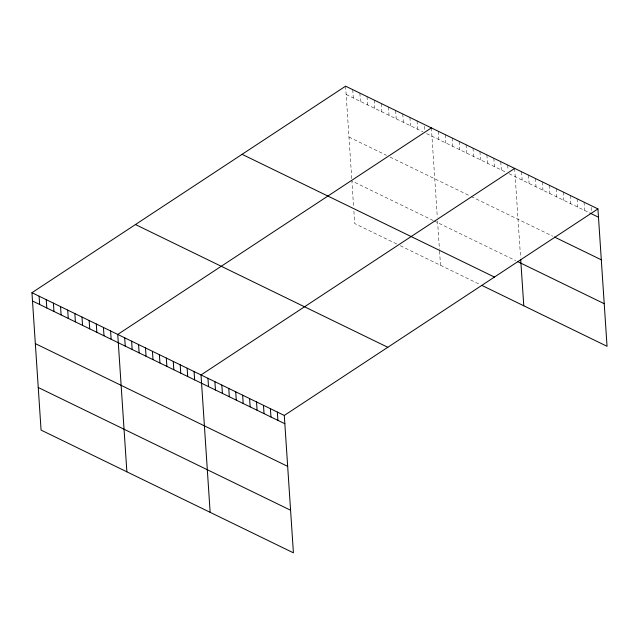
<?xml version="1.0" encoding="UTF-8"?>
<svg xmlns="http://www.w3.org/2000/svg" width="639" height="639" viewBox="0 0 639 639"><rect width="100%" height="100%" fill="white"/><g stroke="black" fill="none" stroke-linecap="round" stroke-linejoin="round"><path stroke-width="0.48" stroke-dasharray="3.19 2.4" d="M346.138 94.476L422.994 131.866M426.572 133.599L506.527 172.49M509.131 173.76L588.934 212.571M348.966 137.073L386.499 155.333M390.078 157.074L469.457 195.678M471.191 196.524L552.727 236.182M433.21 220.519L351.881 180.965L353.591 206.693M434.105 220.95L515.745 260.664M396.715 243.986L354.709 223.554L353.886 211.134M400.286 245.727L480.408 284.698M591.107 207.379L591.355 211.07M584.046 202.156L584.597 210.463M577.105 198.777L577.656 207.092M570.164 195.406L570.723 203.713M563.231 192.027L563.782 200.342M556.289 188.657L556.841 196.964M549.348 185.278L549.899 193.585M542.407 181.907L542.958 190.214M535.474 178.529L536.025 186.836M528.533 175.15L529.084 183.465M521.592 171.779L522.143 180.086M514.651 168.4L520.585 257.709M507.709 165.03L508.077 170.565M500.776 161.651L501.327 169.958M493.835 158.28L494.386 166.587M486.894 154.902L487.445 163.209M479.953 151.523L480.504 159.838M473.02 148.152L473.571 156.459M466.079 144.773L466.63 153.088M459.137 141.403L459.689 149.71M452.196 138.024L452.747 146.331M445.255 134.653L445.806 142.96M438.322 131.275L438.873 139.582M431.381 127.896L437.308 217.204M437.555 220.862L439.44 249.314M439.56 251.087L440.503 265.289M424.352 126.266L424.655 130.883M417.083 120.947L417.634 129.254M409.934 117.464L410.486 125.779M402.778 113.99L403.337 122.297M395.629 110.515L396.18 118.822M388.48 107.032L389.031 115.347M381.331 103.558L381.882 111.865M374.182 100.075L374.734 108.39M367.034 96.601L367.585 104.908M359.885 93.126L360.436 101.433M352.736 89.644L353.287 97.959M345.587 86.169L351.762 179.136"/><path stroke-width="0.96" d="M31.95 292.702L284.291 415.446L293.413 552.831L41.072 430.095L31.95 292.702L345.587 86.169L597.928 208.905L607.05 346.298L482.141 285.537M431.381 127.896L117.744 334.437L126.873 471.822M514.651 168.4L201.021 374.941L210.143 512.326M284.291 415.446L597.928 208.905M589.805 212.995L598.479 217.212M554.468 237.029L601.307 259.809M517.478 261.511L604.222 303.701M242.085 154.326L494.426 277.062M135.452 224.545L387.793 347.289M32.501 301.017L284.842 423.753M35.329 343.614L287.67 466.35M38.244 387.498L290.585 510.234M520.705 259.538L523.78 305.793M277.35 412.067L277.901 420.374M270.409 408.688L270.968 417.003M263.476 405.318L264.027 413.625M256.535 401.939L257.086 410.254M249.593 398.568L250.145 406.875M242.652 395.19L243.203 403.505M235.719 391.819L236.27 400.126M228.778 388.44L229.329 396.747M221.837 385.061L222.388 393.376M214.896 381.691L215.447 389.998M207.955 378.312L208.514 386.627M194.08 371.563L194.631 379.878M187.139 368.192L187.69 376.499M180.198 364.813L180.749 373.12M173.265 361.434L173.816 369.749M166.324 358.064L166.875 366.371M159.383 354.685L159.934 363M152.441 351.314L152.993 359.621M145.5 347.935L146.051 356.25M138.567 344.565L139.118 352.872M131.626 341.186L132.177 349.493M124.685 337.815L125.236 346.122M110.595 330.962L111.146 339.269M103.446 327.48L103.997 335.794M96.297 324.005L96.848 332.312M89.148 320.522L89.7 328.837M82 317.048L82.551 325.355M74.851 313.573L75.402 321.88M67.702 310.091L68.253 318.406M60.545 306.616L61.104 314.923M53.396 303.142L53.948 311.449M46.248 299.659L46.799 307.974M39.099 296.184L39.65 304.491"/></g></svg>
